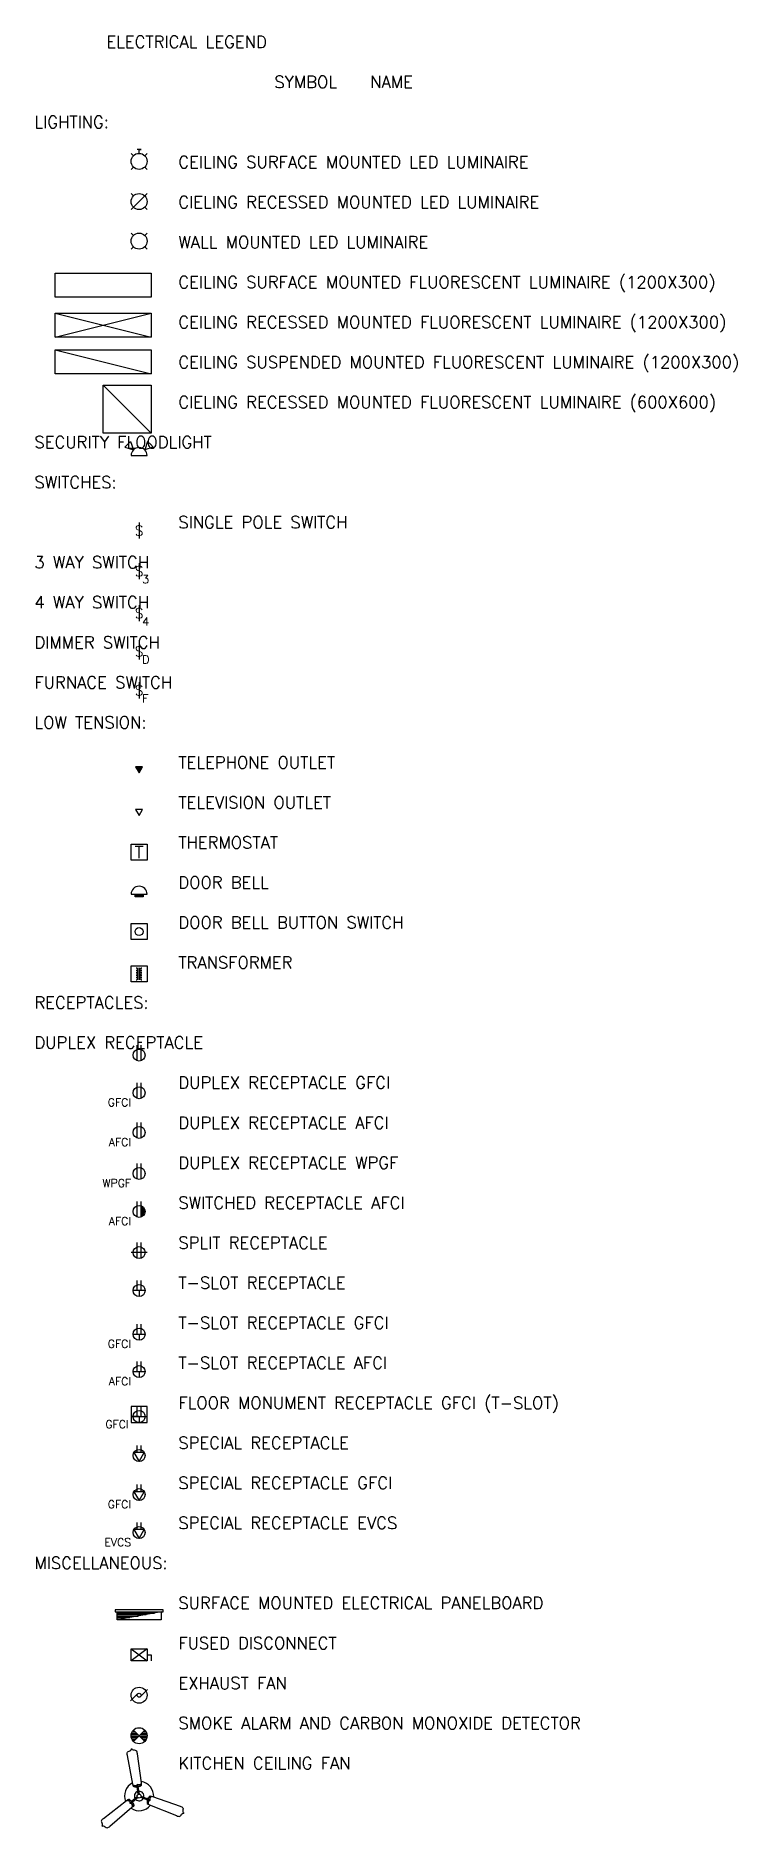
# Model space of a CAD drawing. Header units: millimetres. Extents: x -17301 to 96414, y -64549 to 30877.
# Drawn here: x -17301 to -8533, y 8399 to 30877 of the extents above; entities that cross this region are included whole.
import ezdxf
from ezdxf.enums import TextEntityAlignment as Align

# ---------------------------------------------------------------- set-up
doc = ezdxf.new("R2010")
doc.units = ezdxf.units.MM
doc.header["$LTSCALE"] = 150
doc.header["$MEASUREMENT"] = 0
doc.layers.add('TEXT', color=5, linetype='Continuous')
doc.styles.add('Arial 0.10', font='arial.ttf', dxfattribs={"height": 0.1})
doc.styles.add('ROMAN S 100', font='romans.shx', dxfattribs={"height": 100})
doc.styles.add('ROMANS 100', font='romans.shx', dxfattribs={"height": 100})
doc.styles.add('ROMANS 125', font='romans.shx', dxfattribs={"height": 125})
doc.styles.add('ROMANS 150', font='romans.shx', dxfattribs={"height": 150})

# ---------------------------------------------------------------- blocks, each defined once
blk = doc.blocks.new('*U64')
for p, q in [((-100, 100), (-71, 71)), ((100, 100), (71, 71)), ((-71, -71), (-100, -100)), ((71, -71), (100, -100))]:
    blk.add_line(p, q)
blk.add_circle((0, 0), 100)
at = {"style": 'ROMANS 100'}
blk.add_attdef('CIRCUIT', text='', height=100, dxfattribs=at).set_placement((0, 0), align=Align.TOP_CENTER)
at = {"style": 'ROMANS 100', "flags": 1}
for tag, p in [('ROOM', (0, -125)), ('SPECIAL', (0, -235))]:
    blk.add_attdef(tag, text='', height=100, dxfattribs=at).set_placement(p, align=Align.TOP_CENTER)
blk = doc.blocks.new('*U66')
for p, q in [((-100, 100), (-71, 71)), ((-100, 100), (-71, 71)), ((71, 71), (-71, -71)), ((100, 100), (71, 71)), ((100, 100), (71, 71)), ((-71, -71), (-100, -100)), ((-71, -71), (-100, -100)), ((71, -71), (100, -100)), ((71, -71), (100, -100))]:
    blk.add_line(p, q)
blk.add_circle((0, 0), 100)
blk.add_circle((0, 0), 100)
at = {"style": 'ROMANS 100'}
blk.add_attdef('CIRCUIT', text='', height=100, dxfattribs=at).set_placement((0, 0), align=Align.TOP_CENTER)
at = {"style": 'ROMANS 100', "flags": 1}
for tag, p in [('ROOM', (0, -125)), ('SPECIAL', (0, -235))]:
    blk.add_attdef(tag, text='', height=100, dxfattribs=at).set_placement(p, align=Align.TOP_CENTER)
blk = doc.blocks.new('*U65')
for p, q in [((-100, 100), (-71, 71)), ((25, 150), (-25, 150)), ((0, 100), (0, 150)), ((0, 150), (25, 150)), ((100, 100), (71, 71)), ((-71, -71), (-100, -100)), ((71, -71), (100, -100))]:
    blk.add_line(p, q)
blk.add_circle((0, 0), 100)
at = {"style": 'ROMANS 100'}
blk.add_attdef('CIRCUIT', text='', height=100, dxfattribs=at).set_placement((0, 0), align=Align.TOP_CENTER)
at = {"style": 'ROMANS 100', "flags": 1}
for tag, p in [('ROOM', (0, -125)), ('SPECIAL', (0, -235))]:
    blk.add_attdef(tag, text='', height=100, dxfattribs=at).set_placement(p, align=Align.TOP_CENTER)
blk = doc.blocks.new('*U194')
blk.add_lwpolyline([(0, -300), (1200, -300), (1200, 0), (0, 0)], close=True)
at = {"style": 'ROMANS 100'}
blk.add_attdef('CIRCUIT', text='', height=100, dxfattribs=at).set_placement((0, -46), align=Align.TOP_LEFT)
at = {"style": 'ROMANS 100', "flags": 1}
for tag, p in [('ROOM', (0, -198)), ('SPECIAL', (0, -351))]:
    blk.add_attdef(tag, text='', height=100, dxfattribs=at).set_placement(p, align=Align.TOP_LEFT)
blk = doc.blocks.new('*U4')
for p, q in [((0, -300), (1200, 0)), ((0, 0), (1200, -300))]:
    blk.add_line(p, q)
blk.add_lwpolyline([(0, -300), (1200, -300), (1200, 0), (0, 0)], close=True)
at = {"style": 'ROMANS 100'}
blk.add_attdef('CIRCUIT', text='', height=100, dxfattribs=at).set_placement((0, -46), align=Align.TOP_LEFT)
at = {"style": 'ROMANS 100', "flags": 1}
for tag, p in [('ROOM', (0, -198)), ('SPECIAL', (0, -351))]:
    blk.add_attdef(tag, text='', height=100, dxfattribs=at).set_placement(p, align=Align.TOP_LEFT)
blk = doc.blocks.new('*U196')
blk.add_line((0, -300), (1200, 0))
blk.add_lwpolyline([(0, -300), (1200, -300), (1200, 0), (0, 0)], close=True)
at = {"style": 'ROMANS 100'}
blk.add_attdef('CIRCUIT', text='', height=100, dxfattribs=at).set_placement((0, -46), align=Align.TOP_LEFT)
at = {"style": 'ROMANS 100', "flags": 1}
for tag, p in [('ROOM', (0, -198)), ('SPECIAL', (0, -351))]:
    blk.add_attdef(tag, text='', height=100, dxfattribs=at).set_placement(p, align=Align.TOP_LEFT)
blk = doc.blocks.new('*U5')
for p, q in [((0, 0), (0, -600)), ((600, 0), (0, 0)), ((600, 0), (0, -600)), ((600, -600), (600, 0)), ((0, -600), (600, -600))]:
    blk.add_line(p, q)
at = {"style": 'ROMANS 100'}
blk.add_attdef('CIRCUIT', text='', height=100, dxfattribs=at).set_placement((0, -46), align=Align.TOP_LEFT)
at = {"style": 'ROMANS 100', "flags": 1}
for tag, p in [('ROOM', (0, -198)), ('SPECIAL', (0, -351))]:
    blk.add_attdef(tag, text='', height=100, dxfattribs=at).set_placement(p, align=Align.TOP_LEFT)
blk = doc.blocks.new('*U23')
blk.add_line((0, 0), (0, -200))
at = {"style": 'ROMANS 125'}
blk.add_text('S', height=125, dxfattribs=at).set_placement((0, -100), align=Align.MIDDLE_CENTER)
at = {"style": 'ROMANS 100'}
blk.add_text('D', height=100, dxfattribs=at).set_placement((39, -151), align=Align.TOP_LEFT)
blk.add_attdef('CIRCUIT', text='', height=100, dxfattribs=at).set_placement((1, -234), align=Align.TOP_CENTER)
at = {"style": 'ROMANS 100', "flags": 1}
for tag, p in [('ROOM', (1, -359)), ('SPECIAL', (1, -469))]:
    blk.add_attdef(tag, text='', height=100, dxfattribs=at).set_placement(p, align=Align.TOP_CENTER)
blk = doc.blocks.new('SECUIRITY FLOODLIGHT')
for p, q in [((-141, 141), (-177, 106)), ((-177, 106), (-71, 71)), ((-141, 141), (-106, 177)), ((-106, 177), (-71, 71)), ((-100, 0), (100, 0)), ((106, 177), (71, 71)), ((177, 106), (71, 71)), ((141, 141), (106, 177)), ((141, 141), (177, 106))]:
    blk.add_line(p, q)
blk.add_arc((0, 0), 100, 0, 180)
at = {"style": 'ROMANS 100'}
blk.add_attdef('CIRCUIT', text='', height=100, dxfattribs=at).set_placement((0, -13), align=Align.TOP_CENTER)
at = {"style": 'ROMANS 100', "flags": 1}
for tag, p in [('ROOM', (0, -134)), ('SPECIAL', (0, -255))]:
    blk.add_attdef(tag, text='', height=100, dxfattribs=at).set_placement(p, align=Align.TOP_CENTER)
blk = doc.blocks.new('*U62')
blk.add_lwpolyline([(0, 0), (-43, -75), (43, -75)], close=True)
at = {"style": 'ROMANS 100', "flags": 1}
for tag, p in [('SPECIAL', (4, -207)), ('ROOM', (4, -97))]:
    blk.add_attdef(tag, text='', height=100, dxfattribs=at).set_placement(p, align=Align.TOP_CENTER)
blk = doc.blocks.new('*U191')
h = blk.add_hatch(color=256)
h.dxf.hatch_style = 1
h.paths.add_polyline_path([(-43, -75), (43, -75), (0, 0)])
blk.add_lwpolyline([(0, 0), (-43, -75), (43, -75)], close=True)
at = {"style": 'ROMANS 100', "flags": 1}
for tag, p in [('SPECIAL', (4, -207)), ('ROOM', (4, -97))]:
    blk.add_attdef(tag, text='', height=100, dxfattribs=at).set_placement(p, align=Align.TOP_CENTER)
blk = doc.blocks.new('TERMOSTAT')
for p, q in [((-50, -25), (50, -25)), ((0, -175), (0, -25))]:
    blk.add_line(p, q)
blk.add_lwpolyline([(-100, 0), (100, 0), (100, -200), (-100, -200)], close=True)
at = {"style": 'ROMANS 100'}
blk.add_attdef('CIRCUIT', text='', height=100, dxfattribs=at).set_placement((9, -223), align=Align.TOP_CENTER)
at = {"style": 'ROMANS 100', "flags": 1}
for tag, p in [('ROOM', (9, -374)), ('SPECIAL', (9, -527))]:
    blk.add_attdef(tag, text='', height=100, dxfattribs=at).set_placement(p, align=Align.TOP_CENTER)
blk = doc.blocks.new('*U13')
blk.add_line((100, -32), (-100, -32))
blk.add_lwpolyline([(50, -20), (-50, -20), (-50, 0), (50, 0)], close=True)
blk.add_arc((0, -32), 100, 180, 0)
at = {"style": 'ROMANS 100'}
blk.add_attdef('CIRCUIT', text='', height=100, dxfattribs=at).set_placement((1, -225), align=Align.TOP_CENTER)
at = {"style": 'ROMANS 100', "flags": 1}
for tag, p in [('ROOM', (1, -377)), ('SPECIAL', (1, -530))]:
    blk.add_attdef(tag, text='', height=100, dxfattribs=at).set_placement(p, align=Align.TOP_CENTER)
blk = doc.blocks.new('*U15')
for p, q in [((-10, -25), (-10, -175)), ((10, -25), (10, -175))]:
    blk.add_line(p, q)
blk.add_lwpolyline([(-100, 0), (100, 0), (100, -200), (-100, -200)], close=True)
for centre, start, end in [((-32, -40), 255.1649, 104.8351), ((-32, -69), 255.1649, 104.8351), ((-32, -98), 255.1649, 104.8351), ((-32, -127), 255.1649, 104.8351), ((-32, -156), 255.1649, 104.8351), ((32, -40), 75.1649, 284.8351), ((32, -69), 75.1649, 284.8351), ((32, -98), 75.1649, 284.8351), ((32, -127), 75.1649, 284.8351), ((32, -156), 75.1649, 284.8351)]:
    blk.add_arc(centre, 15, start, end)
at = {"style": 'ROMANS 100'}
blk.add_attdef('CIRCUIT', text='', height=100, dxfattribs=at).set_placement((1, -225), align=Align.TOP_CENTER)
at = {"style": 'ROMANS 100', "flags": 1}
for tag, p in [('ROOM', (1, -377)), ('SPECIAL', (1, -530))]:
    blk.add_attdef(tag, text='', height=100, dxfattribs=at).set_placement(p, align=Align.TOP_CENTER)
blk = doc.blocks.new('*U14')
blk.add_lwpolyline([(-100, 0), (100, 0), (100, -200), (-100, -200)], close=True)
blk.add_circle((0, -100), 50)
at = {"style": 'ROMANS 100'}
blk.add_attdef('CIRCUIT', text='', height=100, dxfattribs=at).set_placement((1, -225), align=Align.TOP_CENTER)
at = {"style": 'ROMANS 100', "flags": 1}
for tag, p in [('ROOM', (1, -377)), ('SPECIAL', (1, -530))]:
    blk.add_attdef(tag, text='', height=100, dxfattribs=at).set_placement(p, align=Align.TOP_CENTER)
blk = doc.blocks.new('*U22')
blk.add_line((0, 0), (0, -200))
at = {"style": 'ROMANS 125'}
blk.add_text('S', height=125, dxfattribs=at).set_placement((0, -100), align=Align.MIDDLE_CENTER)
at = {"style": 'ROMANS 100'}
blk.add_text('4', height=100, dxfattribs=at).set_placement((39, -151), align=Align.TOP_LEFT)
blk.add_attdef('CIRCUIT', text='', height=100, dxfattribs=at).set_placement((1, -234), align=Align.TOP_CENTER)
at = {"style": 'ROMANS 100', "flags": 1}
for tag, p in [('ROOM', (1, -359)), ('SPECIAL', (1, -469))]:
    blk.add_attdef(tag, text='', height=100, dxfattribs=at).set_placement(p, align=Align.TOP_CENTER)
blk = doc.blocks.new('*U21')
blk.add_line((0, 0), (0, -200))
blk.add_line((0, 0), (0, -200))
at = {"style": 'ROMANS 125'}
blk.add_text('S', height=125, dxfattribs=at).set_placement((0, -100), align=Align.MIDDLE_CENTER)
blk.add_text('S', height=125, dxfattribs=at).set_placement((0, -100), align=Align.MIDDLE_CENTER)
at = {"style": 'ROMANS 100'}
blk.add_text('3', height=100, dxfattribs=at).set_placement((39, -151), align=Align.TOP_LEFT)
blk.add_attdef('CIRCUIT', text='', height=100, dxfattribs=at).set_placement((1, -234), align=Align.TOP_CENTER)
at = {"style": 'ROMANS 100', "flags": 1}
for tag, p in [('ROOM', (1, -359)), ('SPECIAL', (1, -469))]:
    blk.add_attdef(tag, text='', height=100, dxfattribs=at).set_placement(p, align=Align.TOP_CENTER)
blk = doc.blocks.new('*U20')
blk.add_line((0, 0), (0, -200))
at = {"style": 'ROMANS 125'}
blk.add_text('S', height=125, dxfattribs=at).set_placement((0, -100), align=Align.MIDDLE_CENTER)
at = {"style": 'ROMANS 100'}
blk.add_attdef('CIRCUIT', text='', height=100, dxfattribs=at).set_placement((1, -234), align=Align.TOP_CENTER)
at = {"style": 'ROMANS 100', "flags": 1}
for tag, p in [('ROOM', (1, -359)), ('SPECIAL', (1, -469))]:
    blk.add_attdef(tag, text='', height=100, dxfattribs=at).set_placement(p, align=Align.TOP_CENTER)
blk = doc.blocks.new('*U24')
blk.add_line((0, 0), (0, -200))
at = {"style": 'ROMANS 125'}
blk.add_text('S', height=125, dxfattribs=at).set_placement((0, -100), align=Align.MIDDLE_CENTER)
at = {"style": 'ROMANS 100'}
blk.add_text('F', height=100, dxfattribs=at).set_placement((39, -151), align=Align.TOP_LEFT)
blk.add_attdef('CIRCUIT', text='', height=100, dxfattribs=at).set_placement((1, -234), align=Align.TOP_CENTER)
at = {"style": 'ROMANS 100', "flags": 1}
for tag, p in [('ROOM', (1, -359)), ('SPECIAL', (1, -469))]:
    blk.add_attdef(tag, text='', height=100, dxfattribs=at).set_placement(p, align=Align.TOP_CENTER)
blk = doc.blocks.new('*U94')
for p, q in [((-25, -196), (-25, 0)), ((-25, -196), (-25, 0)), ((25, -196), (25, 0))]:
    blk.add_line(p, q)
blk.add_circle((0, -125), 75)
at = {"style": 'ROMANS 100'}
blk.add_attdef('CIRCUIT', text='', height=100, dxfattribs=at).set_placement((229, -219), align=Align.TOP_CENTER)
at = {"style": 'ROMANS 100', "flags": 1}
for tag, p in [('ROOM', (229, -343)), ('SPECIAL', (229, -454))]:
    blk.add_attdef(tag, text='', height=100, dxfattribs=at).set_placement(p, align=Align.TOP_CENTER)
blk = doc.blocks.new('*U82')
for p, q in [((-25, -196), (-25, 0)), ((-25, -196), (-25, 0)), ((25, -196), (25, 0))]:
    blk.add_line(p, q)
blk.add_circle((0, -125), 75)
at = {"style": 'ROMANS 100'}
blk.add_text('GFCI', height=100, dxfattribs=at).set_placement((-100, -196), align=Align.TOP_RIGHT)
blk.add_attdef('CIRCUIT', text='', height=100, dxfattribs=at).set_placement((229, -219), align=Align.TOP_CENTER)
at = {"style": 'ROMANS 100', "flags": 1}
for tag, p in [('ROOM', (229, -343)), ('SPECIAL', (229, -454))]:
    blk.add_attdef(tag, text='', height=100, dxfattribs=at).set_placement(p, align=Align.TOP_CENTER)
blk = doc.blocks.new('*U83')
for p, q in [((-25, -196), (-25, 0)), ((-25, -196), (-25, 0)), ((25, -196), (25, 0))]:
    blk.add_line(p, q)
blk.add_circle((0, -125), 75)
at = {"style": 'ROMANS 100'}
blk.add_text('AFCI', height=100, dxfattribs=at).set_placement((-100, -196), align=Align.TOP_RIGHT)
blk.add_attdef('CIRCUIT', text='', height=100, dxfattribs=at).set_placement((229, -219), align=Align.TOP_CENTER)
at = {"style": 'ROMANS 100', "flags": 1}
for tag, p in [('ROOM', (229, -343)), ('SPECIAL', (229, -454))]:
    blk.add_attdef(tag, text='', height=100, dxfattribs=at).set_placement(p, align=Align.TOP_CENTER)
blk = doc.blocks.new('*U84')
for p, q in [((-25, -196), (-25, 0)), ((-25, -196), (-25, 0)), ((25, -196), (25, 0))]:
    blk.add_line(p, q)
blk.add_circle((0, -125), 75)
at = {"style": 'ROMANS 100'}
blk.add_text('WPGF', height=100, dxfattribs=at).set_placement((-100, -196), align=Align.TOP_RIGHT)
blk.add_attdef('CIRCUIT', text='', height=100, dxfattribs=at).set_placement((229, -219), align=Align.TOP_CENTER)
at = {"style": 'ROMANS 100', "flags": 1}
for tag, p in [('ROOM', (229, -343)), ('SPECIAL', (229, -454))]:
    blk.add_attdef(tag, text='', height=100, dxfattribs=at).set_placement(p, align=Align.TOP_CENTER)
blk = doc.blocks.new('*U85')
h = blk.add_hatch(color=256)
h.dxf.hatch_style = 1
h.paths.add_polyline_path([(25, -196, 0.317837), (75, -125, 0.317837), (25, -54)])
for p, q in [((-25, -196), (-25, 0)), ((25, -196), (25, 0))]:
    blk.add_line(p, q)
blk.add_circle((0, -125), 75)
at = {"style": 'ROMANS 100'}
blk.add_text('AFCI', height=100, dxfattribs=at).set_placement((-100, -196), align=Align.TOP_RIGHT)
blk.add_attdef('CIRCUIT', text='', height=100, dxfattribs=at).set_placement((229, -219), align=Align.TOP_CENTER)
at = {"style": 'ROMANS 100', "flags": 1}
for tag, p in [('ROOM', (229, -343)), ('SPECIAL', (229, -454))]:
    blk.add_attdef(tag, text='', height=100, dxfattribs=at).set_placement(p, align=Align.TOP_CENTER)
blk = doc.blocks.new('*U86')
for p, q in [((-25, -196), (-25, 0)), ((-25, -196), (-25, 0)), ((25, -196), (25, 0)), ((100, -125), (-100, -125))]:
    blk.add_line(p, q)
blk.add_circle((0, -125), 75)
at = {"style": 'ROMANS 100'}
blk.add_attdef('CIRCUIT', text='', height=100, dxfattribs=at).set_placement((229, -219), align=Align.TOP_CENTER)
at = {"style": 'ROMANS 100', "flags": 1}
for tag, p in [('ROOM', (229, -343)), ('SPECIAL', (229, -454))]:
    blk.add_attdef(tag, text='', height=100, dxfattribs=at).set_placement(p, align=Align.TOP_CENTER)
blk = doc.blocks.new('*U87')
for p, q in [((-25, -125), (-25, 0)), ((-25, -125), (-25, 0)), ((25, -125), (25, 0)), ((75, -125), (-75, -125)), ((0, -125), (0, -200))]:
    blk.add_line(p, q)
blk.add_circle((0, -125), 75)
at = {"style": 'ROMANS 100'}
blk.add_attdef('CIRCUIT', text='', height=100, dxfattribs=at).set_placement((229, -219), align=Align.TOP_CENTER)
at = {"style": 'ROMANS 100', "flags": 1}
for tag, p in [('ROOM', (229, -343)), ('SPECIAL', (229, -454))]:
    blk.add_attdef(tag, text='', height=100, dxfattribs=at).set_placement(p, align=Align.TOP_CENTER)
blk = doc.blocks.new('*U88')
for p, q in [((-25, -125), (-25, 0)), ((25, -125), (25, 0)), ((-75, -125), (75, -125)), ((0, -125), (0, -200))]:
    blk.add_line(p, q)
blk.add_circle((0, -125), 75)
at = {"style": 'ROMANS 100'}
blk.add_text('GFCI', height=100, dxfattribs=at).set_placement((-100, -196), align=Align.TOP_RIGHT)
blk.add_attdef('CIRCUIT', text='', height=100, dxfattribs=at).set_placement((229, -219), align=Align.TOP_CENTER)
at = {"style": 'ROMANS 100', "flags": 1}
for tag, p in [('ROOM', (229, -343)), ('SPECIAL', (229, -454))]:
    blk.add_attdef(tag, text='', height=100, dxfattribs=at).set_placement(p, align=Align.TOP_CENTER)
blk = doc.blocks.new('*U89')
for p, q in [((-25, -125), (-25, 0)), ((25, -125), (25, 0)), ((-75, -125), (75, -125)), ((0, -125), (0, -200))]:
    blk.add_line(p, q)
blk.add_circle((0, -125), 75)
at = {"style": 'ROMANS 100'}
blk.add_text('AFCI', height=100, dxfattribs=at).set_placement((-100, -196), align=Align.TOP_RIGHT)
blk.add_attdef('CIRCUIT', text='', height=100, dxfattribs=at).set_placement((229, -219), align=Align.TOP_CENTER)
at = {"style": 'ROMANS 100', "flags": 1}
for tag, p in [('ROOM', (229, -343)), ('SPECIAL', (229, -454))]:
    blk.add_attdef(tag, text='', height=100, dxfattribs=at).set_placement(p, align=Align.TOP_CENTER)
blk = doc.blocks.new('*U90')
for p, q in [((0, 0), (-100, 0)), ((-100, 0), (100, 0)), ((-25, 0), (-25, 125)), ((0, 0), (0, -75)), ((25, 0), (25, 125))]:
    blk.add_line(p, q)
blk.add_lwpolyline([(-100, -75), (100, -75), (100, 125), (-100, 125)], close=True)
blk.add_circle((0, 0), 75)
at = {"style": 'ROMANS 100'}
blk.add_text('GFCI', height=100, dxfattribs=at).set_placement((-131, -46), align=Align.TOP_RIGHT)
blk.add_attdef('CIRCUIT', text='', height=100, dxfattribs=at).set_placement((229, -219), align=Align.TOP_CENTER)
at = {"style": 'ROMANS 100', "flags": 1}
for tag, p in [('ROOM', (229, -343)), ('SPECIAL', (229, -454))]:
    blk.add_attdef(tag, text='', height=100, dxfattribs=at).set_placement(p, align=Align.TOP_CENTER)
blk = doc.blocks.new('*U91')
for p, q in [((-25, -88), (-25, 0)), ((25, -88), (25, 0))]:
    blk.add_line(p, q)
blk.add_lwpolyline([(0, -200), (65, -88), (-65, -88)], close=True)
blk.add_circle((0, -125), 75)
at = {"style": 'ROMANS 100'}
blk.add_attdef('CIRCUIT', text='', height=100, dxfattribs=at).set_placement((229, -219), align=Align.TOP_CENTER)
at = {"style": 'ROMANS 100', "flags": 1}
for tag, p in [('ROOM', (229, -343)), ('SPECIAL', (229, -454))]:
    blk.add_attdef(tag, text='', height=100, dxfattribs=at).set_placement(p, align=Align.TOP_CENTER)
blk = doc.blocks.new('*U92')
for p, q in [((-25, -88), (-25, 0)), ((25, -88), (25, 0))]:
    blk.add_line(p, q)
blk.add_lwpolyline([(0, -200), (65, -88), (-65, -88)], close=True)
blk.add_circle((0, -125), 75)
at = {"style": 'ROMANS 100'}
blk.add_text('GFCI', height=100, dxfattribs=at).set_placement((-100, -196), align=Align.TOP_RIGHT)
blk.add_attdef('CIRCUIT', text='', height=100, dxfattribs=at).set_placement((229, -219), align=Align.TOP_CENTER)
at = {"style": 'ROMANS 100', "flags": 1}
for tag, p in [('ROOM', (229, -343)), ('SPECIAL', (229, -454))]:
    blk.add_attdef(tag, text='', height=100, dxfattribs=at).set_placement(p, align=Align.TOP_CENTER)
blk = doc.blocks.new('*U93')
for p, q in [((-25, -88), (-25, 0)), ((25, -88), (25, 0))]:
    blk.add_line(p, q)
blk.add_lwpolyline([(0, -200), (65, -88), (-65, -88)], close=True)
blk.add_circle((0, -125), 75)
at = {"style": 'ROMANS 100'}
blk.add_text('EVCS', height=100, dxfattribs=at).set_placement((-100, -196), align=Align.TOP_RIGHT)
blk.add_attdef('CIRCUIT', text='', height=100, dxfattribs=at).set_placement((229, -219), align=Align.TOP_CENTER)
at = {"style": 'ROMANS 100', "flags": 1}
for tag, p in [('ROOM', (229, -343)), ('SPECIAL', (229, -454))]:
    blk.add_attdef(tag, text='', height=100, dxfattribs=at).set_placement(p, align=Align.TOP_CENTER)
blk = doc.blocks.new('SURFACED MOUNTED ELECTRICAL')
h = blk.add_hatch()
h.set_pattern_fill('LINE', color=256, scale=150)
h.set_pattern_definition([(0, (-2909.979, -7485.174), (0, 18.75), [])])
h.paths.add_polyline_path([(-275, 100), (-275, 0), (275, 100)])
for p, q in [((300, 125), (-300, 125)), ((-300, 125), (-300, 100)), ((-300, 100), (300, 100)), ((-275, 100), (275, 100)), ((-275, 0), (-275, 100)), ((275, 100), (-275, 0)), ((275, 0), (-275, 0)), ((275, 100), (275, 0)), ((300, 100), (300, 125))]:
    blk.add_line(p, q)
at = {"style": 'ROMANS 100', "flags": 1}
for tag, p in [('CIRCUITS', (0, -166)), ('ROOM', (0, -51)), ('AMPERAGE', (0, -406)), ('VOLTAGE', (0, -284)), ('SPECIAL', (0, -524))]:
    blk.add_attdef(tag, text='', height=100, dxfattribs=at).set_placement(p, align=Align.MIDDLE_CENTER)
blk = doc.blocks.new('FUSED DISCONNECT')
for p, q in [((-100, 0), (100, -150)), ((100, 0), (-100, -150)), ((100, -75), (150, -75)), ((150, -75), (150, -150))]:
    blk.add_line(p, q)
blk.add_lwpolyline([(-100, 0), (100, 0), (100, -150), (-100, -150)], close=True)
at = {"style": 'ROMANS 100', "flags": 1}
for tag, p in [('FUSESIZE', (0, -204)), ('SPECIAL', (0, -440)), ('ROOM', (0, -325))]:
    blk.add_attdef(tag, text='', height=100, dxfattribs=at).set_placement(p, align=Align.MIDDLE_CENTER)
blk = doc.blocks.new('EXHAUST FAN')
for p, q in [((-106, -71), (-18, 18)), ((18, -18), (106, 71))]:
    blk.add_line(p, q)
for radius in [100, 25]:
    blk.add_circle((0, 0), radius)
at = {"style": 'ROMANS 100'}
blk.add_attdef('CIRCUIT', text='', height=100, dxfattribs=at).set_placement((0, -159), align=Align.MIDDLE_CENTER)
at = {"style": 'ROMANS 100', "flags": 1}
for tag, p in [('ROOM', (0, -269)), ('SPECIAL', (0, -395))]:
    blk.add_attdef(tag, text='', height=100, dxfattribs=at).set_placement(p, align=Align.MIDDLE_CENTER)
blk = doc.blocks.new('SMOKE ALARM & CO DETECTOR')
h = blk.add_hatch()
h.set_pattern_fill('LINE', color=256, scale=150)
h.set_pattern_definition([(0, (-3038.077, -8218.569), (0, 18.75), [])])
h.paths.add_polyline_path([(-71, 71, 0.198912), (-100, 0, 0.198912), (-71, -71), (0, 0)])
h.paths.add_polyline_path([(0, 0), (71, -71, 0.198912), (100, 0, 0.198912), (71, 71)])
for p, q in [((-71, 71), (71, -71)), ((71, 71), (-71, -71))]:
    blk.add_line(p, q)
blk.add_circle((0, 0), 100)
at = {"style": 'ROMANS 100'}
blk.add_attdef('CIRCUIT', text='', height=100, dxfattribs=at).set_placement((0, -154), align=Align.MIDDLE_CENTER)
at = {"style": 'ROMANS 100', "flags": 1}
for tag, p in [('ROOM', (0, -273)), ('SPECIAL', (0, -389))]:
    blk.add_attdef(tag, text='', height=100, dxfattribs=at).set_placement(p, align=Align.MIDDLE_CENTER)
blk = doc.blocks.new('*U208')
for p, q in [((-271, 113), (-184, 80)), ((-266, 126), (-179, 93)), ((-160, 19), (178, -117)), ((-121, 123), (222, 0))]:
    blk.add_line(p, q)
for centre, radius in [((-180, 48), 2.62), ((-169, 82), 3.9), ((-169, 82), 3.9), ((-155, 115), 2.62)]:
    blk.add_circle(centre, radius)
for points in [[(-185, 81), (-188, 36), (-160, 19)], [(-180, 94), (-153, 129), (-121, 123)], [(178, -117), (218, -125), (251, -91), (270, -85)], [(222, 0), (258, -21), (259, -68), (270, -85)]]:
    blk.add_spline(points, degree=3)
for points in [[(-184, 80), (-178, 78), (-187, 63), (-186, 40), (-177, 32), (-168, 30), (-174, 40), (-172, 52), (-168, 64), (-160, 73), (-153, 76)], [(-179, 93), (-173, 91), (-170, 108), (-154, 125), (-142, 125), (-134, 120), (-145, 117), (-151, 107), (-157, 95), (-157, 83), (-153, 76)]]:
    blk.add_open_spline(points, degree=3)
blk = doc.blocks.new('*U207')
at = {"color": 0, "linetype": 'ByBlock', "lineweight": -2, "transparency": 16777216}
for p, rotation in [((-1259, 928), 120), ((-1481, 426), 240)]:
    blk.add_blockref('*U208', p, dxfattribs=dict(at, rotation=rotation))
blk.add_blockref('*U208', (-935, 485), dxfattribs=at)
blk = doc.blocks.new('*U206')
blk.add_circle((0, 0), 24.4)
for radius, start, end in [(183, 116.8306, 201.4366), (59.6, 105.8787, 212.3885), (59.6, 345.8787, 92.3885), (183, 356.8306, 81.4366), (183, 236.8306, 321.4366), (59.6, 225.8787, 332.3885)]:
    blk.add_arc((0, 0), radius, start, end)
blk.add_blockref('*U207', (1225, -613))
at = {"style": 'Arial 0.10'}
blk.add_text('CIRCUIT', height=0.1, dxfattribs=at).set_placement((27, -6), align=Align.BOTTOM_LEFT)
at = {"style": 'ROMAN S 100'}
blk.add_attdef('CIRCUIT', text='', height=100, dxfattribs=at).set_placement((439, -228), align=Align.MIDDLE_CENTER)
at = {"style": 'ROMAN S 100', "flags": 1}
for tag, p in [('SPECIAL', (439, -496)), ('ROOM', (439, -357))]:
    blk.add_attdef(tag, text='', height=100, dxfattribs=at).set_placement(p, align=Align.MIDDLE_CENTER)

msp = doc.modelspace()

# ---------------------------------------------------------------- block references
for name, p in [('*U65', (-16011, 29310)), ('*U66', (-16011, 28807)), ('*U64', (-16011, 28314)), ('SECUIRITY FLOODLIGHT', (-16011, 25634)), ('*U20', (-16011, 24796)), ('*U21', (-16011, 24290)), ('*U22', (-16011, 23764)), ('*U23', (-16011, 23287)), ('*U24', (-16011, 22801)), ('TERMOSTAT', (-16011, 20781)), ('*U94', (-16011, 18269)), ('*U82', (-16011, 17799)), ('*U83', (-16011, 17303)), ('*U84', (-16011, 16790)), ('*U85', (-16011, 16316)), ('*U86', (-16011, 15801)), ('*U87', (-16011, 15327)), ('*U88', (-16011, 14782)), ('*U89', (-16011, 14314)), ('*U90', (-16011, 13628)), ('*U91', (-16011, 13266)), ('*U92', (-16011, 12777)), ('*U93', (-16011, 12303)), ('SURFACED MOUNTED ELECTRICAL', (-16011, 11086)), ('FUSED DISCONNECT', (-16011, 10726)), ('EXHAUST FAN', (-16011, 10146)), ('SMOKE ALARM & CO DETECTOR', (-16011, 9640)), ('*U206', (-16011, 8886))]:
    msp.add_blockref(name, p)
at = {"xscale": -1, "rotation": 180}
for name, p in [('*U194', (-17062, 27612)), ('*U4', (-17062, 27112)), ('*U196', (-17062, 26656)), ('*U5', (-16462, 25914))]:
    msp.add_blockref(name, p, dxfattribs=at)
at = {"rotation": 180}
for name, p in [('*U191', (-16011, 21670)), ('*U62', (-16011, 21139)), ('*U13', (-16011, 20121)), ('*U14', (-16011, 19587)), ('*U15', (-16011, 19059))]:
    msp.add_blockref(name, p, dxfattribs=at)

# ---------------------------------------------------------------- texts
at = {"layer": 'TEXT', "insert": (-17920, 30877), "char_height": 150, "attachment_point": 1, "style": 'ROMANS 150'}
msp.add_mtext_dynamic_manual_height_columns('\\pxi10;ELECTRICAL LEGEND\\P\\P\\pi-10,l10,t24;^ISYMBOL^INAME^I\\P^I^I\\P\\pt4;^ILIGHTING:\\P\\pi0,l0,t7,c16;\\P\\pt7,16;^I^ICEILING SURFACE MOUNTED LED LUMINAIRE\\P^I^I\\P^I^ICIELING RECESSED MOUNTED LED LUMINAIRE\\P\\P^I^IWALL MOUNTED LED LUMINAIRE\\P\\P\\pi-16,l16,t16;^ICEILING SURFACE MOUNTED FLUORESCENT LUMINAIRE (1200X300)\\P\\P\\pi0,l0,tz;^I^I^I^ICEILING RECESSED MOUNTED FLUORESCENT LUMINAIRE (1200X300)\\P\\P^I^I^I^ICEILING SUSPENDED MOUNTED FLUORESCENT LUMINAIRE (1200X300)\\P\\P^I^I^I^ICIELING RECESSED MOUNTED FLUORESCENT LUMINAIRE (600X600)\\P\\pi-4,l4;\\P\\pi-16,l16;^ISECURITY FLOODLIGHT\\P\\P\\pi0,l0;^ISWITCHES:\\P\\P^I^I^I^ISINGLE POLE SWITCH\\P\\P\\pi-16,l16;^I3 WAY SWITCH\\P^I\\P^I4 WAY SWITCH \\P\\P^IDIMMER SWITCH \\P\\P^IFURNACE SWITCH\\P\\pi-12;\\PLOW TENSION:\\P\\P\\pi0;TELEPHONE OUTLET\\P\\PTELEVISION OUTLET\\P\\PTHERMOSTAT\\P\\PDOOR BELL\\P\\PDOOR BELL BUTTON SWITCH\\P\\PTRANSFORMER\\P\\P\\pl0;^IRECEPTACLES:\\P\\P\\pi-16,l16;^IDUPLEX RECEPTACLE\\P\\pi0;\\PDUPLEX RECEPTACLE GFCI\\P\\PDUPLEX RECEPTACLE AFCI\\P\\PDUPLEX RECEPTACLE WPGF\\P\\PSWITCHED RECEPTACLE AFCI\\P\\PSPLIT RECEPTACLE\\P\\PT-SLOT RECEPTACLE\\P\\PT-SLOT RECEPTACLE GFCI\\P\\PT-SLOT RECEPTACLE AFCI\\P\\PFLOOR MONUMENT RECEPTACLE GFCI (T-SLOT)\\P\\PSPECIAL RECEPTACLE\\P\\PSPECIAL RECEPTACLE GFCI\\P\\PSPECIAL RECEPTACLE EVCS\\P\\P\\pl0;^IMISCELLANEOUS:\\P\\P\\pl16;SURFACE MOUNTED ELECTRICAL PANELBOARD\\P\\PFUSED DISCONNECT\\P\\PEXHAUST FAN\\P\\PSMOKE ALARM AND CARBON MONOXIDE DETECTOR\\P\\PKITCHEN CEILING FAN\\P\\P\\P\\P\\P\\P\\pi-16,t16;\\P^I\\P\\pi0,l0;^I\\P\\pi-16,l16;\\P\\P\\pi0,l0;\\P\\pi-142,l142;\\P\\pi0,l0,tz;\\P\\pi-142,l142,t16;\\P\\pi77,l0;^I\\P\\pi0,t7,16;\\P\\P\\pt7,c16;\\P\\pt7;^I\\P\\pt7,c16;\\P\\pt3,7;^I', width=25356.87, gutter_width=500, heights=[28629], dxfattribs=at)

doc.saveas('drawing.dxf')
